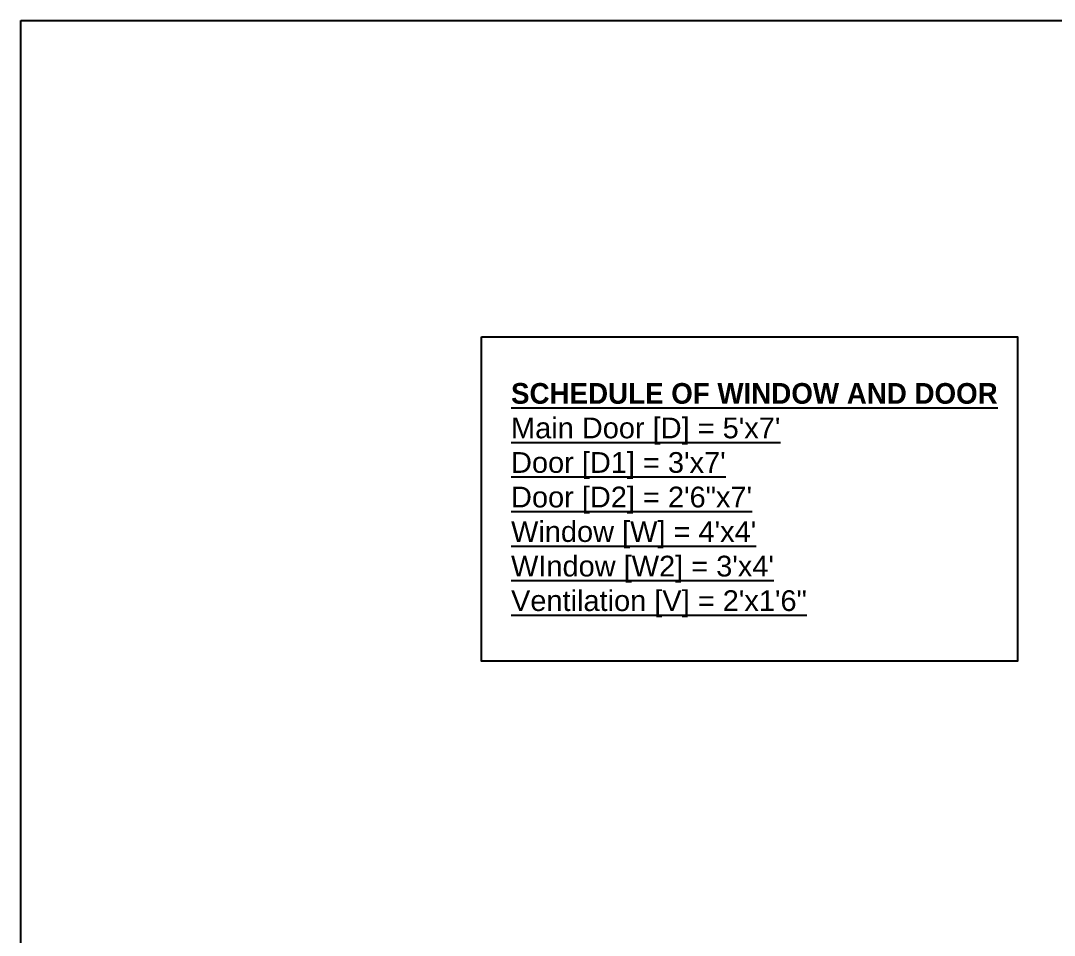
# Model space of a CAD drawing. Header units: inches. Extents: x -19338 to 11623, y -1285 to 3664.
# Drawn here: x -3064 to -2107, y 778 to 1626 of the extents above; entities that cross this region are included whole.
import ezdxf

# ---------------------------------------------------------------- set-up
doc = ezdxf.new("R2010")
doc.units = ezdxf.units.IN
doc.header["$MEASUREMENT"] = 0
doc.layers.get('0').update_dxf_attribs({"color": 18})
doc.layers.add('Specification', color=74, linetype='Continuous')
doc.styles.get("Standard").update_dxf_attribs({"font": 'arial.ttf'})

msp = doc.modelspace()

# ---------------------------------------------------------------- linework, layer by layer
for points in [[(-3064.456, 1625.524), (1425.493, 1625.524), (1425.493, -1285.236), (-3064.456, -1285.236)], [(-2637.508, 1332.592), (-2141.372, 1332.592), (-2141.372, 1031.921), (-2637.508, 1031.921)]]:
    msp.add_lwpolyline(points, close=True)

# ---------------------------------------------------------------- texts
at = {"layer": 'Specification', "insert": (-2610.299, 1289.748), "char_height": 19.2, "attachment_point": 1}
msp.add_mtext_dynamic_manual_height_columns('{\\fBahnschrift SemiBold|b0|i0|c0|p34;\\LSCHEDULE OF WINDOW AND DOOR\\P\\fArial|b0|i0|c0|p34;Main Door [D] = 5\'x7\'\\PDoor [D1] = 3\'x7\'\\PDoor [D2] = 2\'6"x7\'\\PWindow [W] = 4\'x4\'\\PWIndow [W2] = 3\'x4\'\\PVentilation [V] = 2\'x1\'6"}', width=6381.97224, gutter_width=96, heights=[527.094], dxfattribs=at)

doc.saveas('drawing.dxf')
